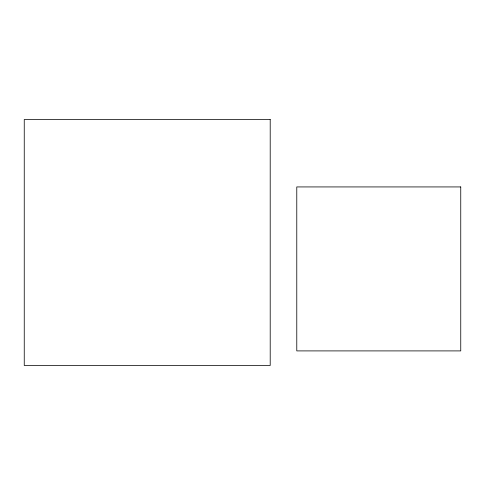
<?xml version="1.0" encoding="UTF-8"?>
<svg xmlns="http://www.w3.org/2000/svg" width="485" height="485" viewBox="0 0 485 485"><rect width="100%" height="100%" fill="white"/><g stroke="black" fill="none" stroke-linecap="round" stroke-linejoin="round"><path stroke-width="0.73" d="M270.206 119.522L24.25 119.522L24.25 365.478L270.206 365.478L270.206 119.522M460.75 186.931L296.778 186.931L296.778 350.904L460.75 350.904L460.75 186.931"/></g></svg>
